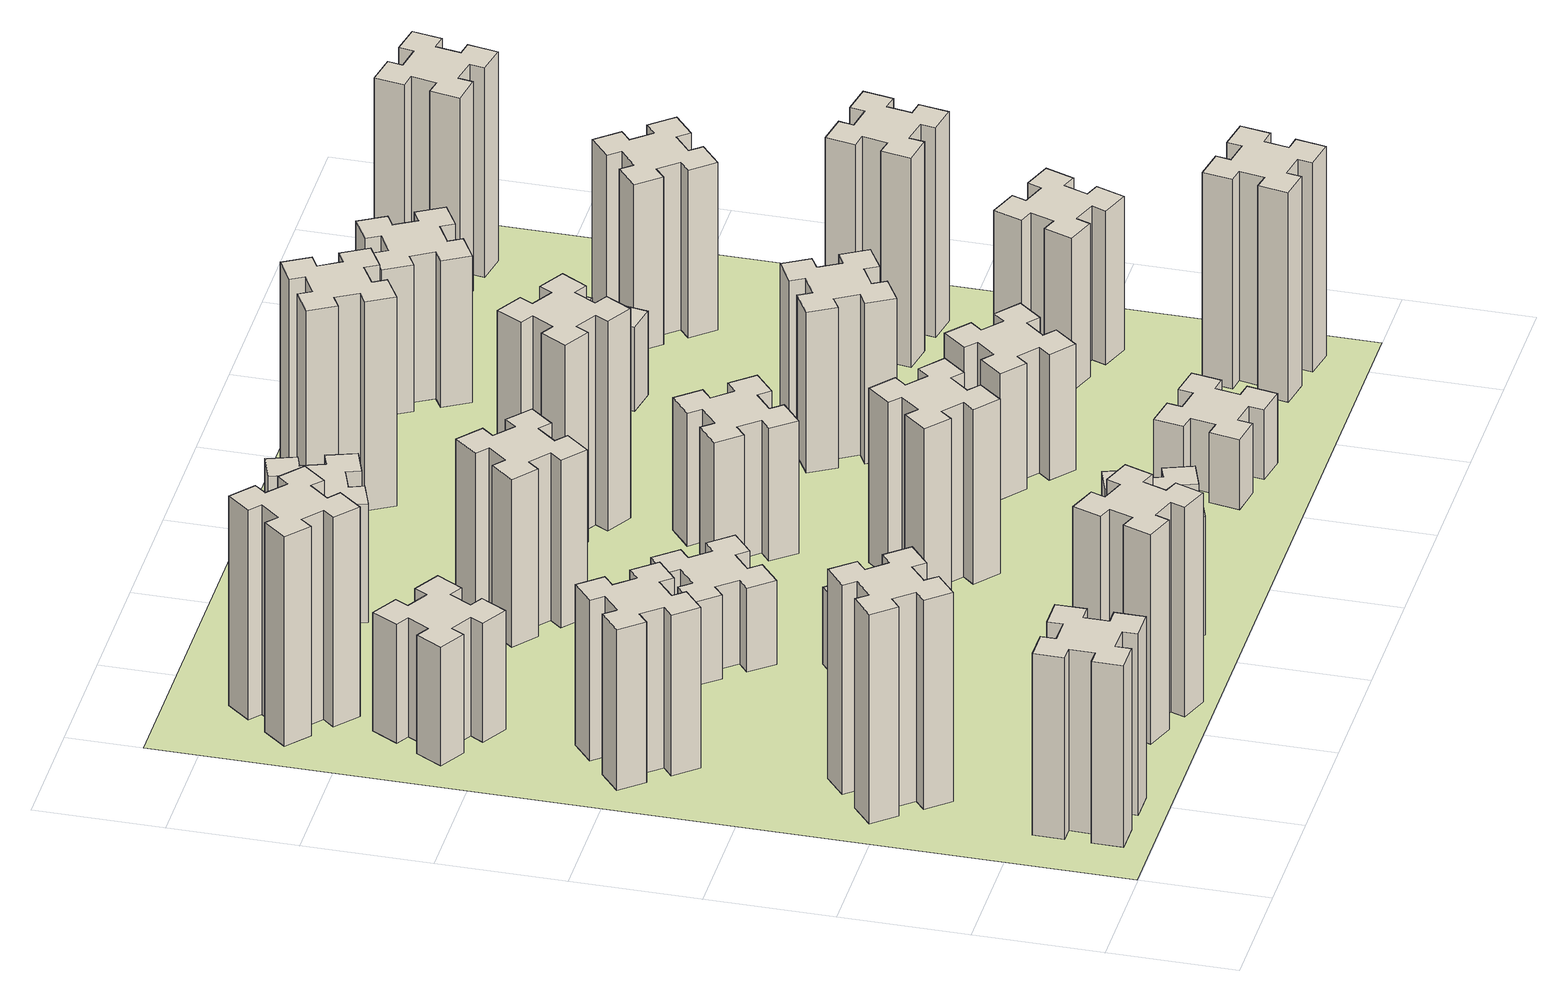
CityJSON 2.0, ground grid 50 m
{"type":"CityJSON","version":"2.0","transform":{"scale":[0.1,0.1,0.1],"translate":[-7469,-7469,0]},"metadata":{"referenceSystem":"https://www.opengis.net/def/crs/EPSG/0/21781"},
"CityObjects":{
"building1":{"type":"Building","attributes":{"class":"1000","function":"1000","usage":"1000","yearOfConstruction":2016,"roofType":"1000","measuredHeight":78,"storeysAboveGround":30,"storeysBelowGround":0},"geometry":[{"type":"Solid","lod":"1","boundaries":[[[[0,1,2,3,4,5,6,7,8,9,10,11,12,13,14,15,16,17,18,19]],[[17,16,20,21]],[[16,15,22,20]],[[15,14,23,22]],[[14,13,24,23]],[[13,12,25,24]],[[12,11,26,25]],[[11,10,27,26]],[[10,9,28,27]],[[9,8,29,28]],[[8,7,30,29]],[[7,6,31,30]],[[6,5,32,31]],[[5,4,33,32]],[[4,3,34,33]],[[3,2,35,34]],[[2,1,36,35]],[[1,0,37,36]],[[0,19,38,37]],[[19,18,39,38]],[[18,17,21,39]],[[24,25,26,27,28,29,30,31,32,33,34,35,36,37,38,39,21,20,22,23]]]]}]},
"building2":{"type":"Building","attributes":{"class":"1000","function":"1000","usage":"1000","yearOfConstruction":2016,"roofType":"1000","measuredHeight":90,"storeysAboveGround":30,"storeysBelowGround":0},"geometry":[{"type":"Solid","lod":"1","boundaries":[[[[40,41,42,43,44,45,46,47,48,49,50,51,52,53,54,55,56,57,58,59]],[[57,56,60,61]],[[56,55,62,60]],[[55,54,63,62]],[[54,53,64,63]],[[53,52,65,64]],[[52,51,66,65]],[[51,50,67,66]],[[50,49,68,67]],[[49,48,69,68]],[[48,47,70,69]],[[47,46,71,70]],[[46,45,72,71]],[[45,44,73,72]],[[44,43,74,73]],[[43,42,75,74]],[[42,41,76,75]],[[41,40,77,76]],[[40,59,78,77]],[[59,58,79,78]],[[58,57,61,79]],[[64,65,66,67,68,69,70,71,72,73,74,75,76,77,78,79,61,60,62,63]]]]}]},
"building3":{"type":"Building","attributes":{"class":"1000","function":"1000","usage":"1000","yearOfConstruction":2016,"roofType":"1000","measuredHeight":69,"storeysAboveGround":30,"storeysBelowGround":0},"geometry":[{"type":"Solid","lod":"1","boundaries":[[[[80,81,82,83,84,85,86,87,88,89,90,91,92,93,94,95,96,97,98,99]],[[97,96,100,101]],[[96,95,102,100]],[[95,94,103,102]],[[94,93,104,103]],[[93,92,105,104]],[[92,91,106,105]],[[91,90,107,106]],[[90,89,108,107]],[[89,88,109,108]],[[88,87,110,109]],[[87,86,111,110]],[[86,85,112,111]],[[85,84,113,112]],[[84,83,114,113]],[[83,82,115,114]],[[82,81,116,115]],[[81,80,117,116]],[[80,99,118,117]],[[99,98,119,118]],[[98,97,101,119]],[[104,105,106,107,108,109,110,111,112,113,114,115,116,117,118,119,101,100,102,103]]]]}]},
"building4":{"type":"Building","attributes":{"class":"1000","function":"1000","usage":"1000","yearOfConstruction":2016,"roofType":"1000","measuredHeight":51,"storeysAboveGround":30,"storeysBelowGround":0},"geometry":[{"type":"Solid","lod":"1","boundaries":[[[[120,121,122,123,124,125,126,127,128,129,130,131,132,133,134,135,136,137,138,139]],[[137,136,140,141]],[[136,135,142,140]],[[135,134,143,142]],[[134,133,144,143]],[[133,132,145,144]],[[132,131,146,145]],[[131,130,147,146]],[[130,129,148,147]],[[129,128,149,148]],[[128,127,150,149]],[[127,126,151,150]],[[126,125,152,151]],[[125,124,153,152]],[[124,123,154,153]],[[123,122,155,154]],[[122,121,156,155]],[[121,120,157,156]],[[120,139,158,157]],[[139,138,159,158]],[[138,137,141,159]],[[144,145,146,147,148,149,150,151,152,153,154,155,156,157,158,159,141,140,142,143]]]]}]},
"building5":{"type":"Building","attributes":{"class":"1000","function":"1000","usage":"1000","yearOfConstruction":2016,"roofType":"1000","measuredHeight":90,"storeysAboveGround":30,"storeysBelowGround":0},"geometry":[{"type":"Solid","lod":"1","boundaries":[[[[160,161,162,163,164,165,166,167,168,169,170,171,172,173,174,175,176,177,178,179]],[[177,176,180,181]],[[176,175,182,180]],[[175,174,183,182]],[[174,173,184,183]],[[173,172,185,184]],[[172,171,186,185]],[[171,170,187,186]],[[170,169,188,187]],[[169,168,189,188]],[[168,167,190,189]],[[167,166,191,190]],[[166,165,192,191]],[[165,164,193,192]],[[164,163,194,193]],[[163,162,195,194]],[[162,161,196,195]],[[161,160,197,196]],[[160,179,198,197]],[[179,178,199,198]],[[178,177,181,199]],[[184,185,186,187,188,189,190,191,192,193,194,195,196,197,198,199,181,180,182,183]]]]}]},
"building6":{"type":"Building","attributes":{"class":"1000","function":"1000","usage":"1000","yearOfConstruction":2016,"roofType":"1000","measuredHeight":90,"storeysAboveGround":30,"storeysBelowGround":0},"geometry":[{"type":"Solid","lod":"1","boundaries":[[[[200,201,202,203,204,205,206,207,208,209,210,211,212,213,214,215,216,217,218,219]],[[217,216,220,221]],[[216,215,222,220]],[[215,214,223,222]],[[214,213,224,223]],[[213,212,225,224]],[[212,211,226,225]],[[211,210,227,226]],[[210,209,228,227]],[[209,208,229,228]],[[208,207,230,229]],[[207,206,231,230]],[[206,205,232,231]],[[205,204,233,232]],[[204,203,234,233]],[[203,202,235,234]],[[202,201,236,235]],[[201,200,237,236]],[[200,219,238,237]],[[219,218,239,238]],[[218,217,221,239]],[[224,225,226,227,228,229,230,231,232,233,234,235,236,237,238,239,221,220,222,223]]]]}]},
"building7":{"type":"Building","attributes":{"class":"1000","function":"1000","usage":"1000","yearOfConstruction":2016,"roofType":"1000","measuredHeight":33,"storeysAboveGround":30,"storeysBelowGround":0},"geometry":[{"type":"Solid","lod":"1","boundaries":[[[[240,241,242,243,244,245,246,247,248,249,250,251,252,253,254,255,256,257,258,259]],[[257,256,260,261]],[[256,255,262,260]],[[255,254,263,262]],[[254,253,264,263]],[[253,252,265,264]],[[252,251,266,265]],[[251,250,267,266]],[[250,249,268,267]],[[249,248,269,268]],[[248,247,270,269]],[[247,246,271,270]],[[246,245,272,271]],[[245,244,273,272]],[[244,243,274,273]],[[243,242,275,274]],[[242,241,276,275]],[[241,240,277,276]],[[240,259,278,277]],[[259,258,279,278]],[[258,257,261,279]],[[264,265,266,267,268,269,270,271,272,273,274,275,276,277,278,279,261,260,262,263]]]]}]},
"building8":{"type":"Building","attributes":{"class":"1000","function":"1000","usage":"1000","yearOfConstruction":2016,"roofType":"1000","measuredHeight":36,"storeysAboveGround":30,"storeysBelowGround":0},"geometry":[{"type":"Solid","lod":"1","boundaries":[[[[280,281,282,283,284,285,286,287,288,289,290,291,292,293,294,295,296,297,298,299]],[[297,296,300,301]],[[296,295,302,300]],[[295,294,303,302]],[[294,293,304,303]],[[293,292,305,304]],[[292,291,306,305]],[[291,290,307,306]],[[290,289,308,307]],[[289,288,309,308]],[[288,287,310,309]],[[287,286,311,310]],[[286,285,312,311]],[[285,284,313,312]],[[284,283,314,313]],[[283,282,315,314]],[[282,281,316,315]],[[281,280,317,316]],[[280,299,318,317]],[[299,298,319,318]],[[298,297,301,319]],[[304,305,306,307,308,309,310,311,312,313,314,315,316,317,318,319,301,300,302,303]]]]}]},
"building9":{"type":"Building","attributes":{"class":"1000","function":"1000","usage":"1000","yearOfConstruction":2016,"roofType":"1000","measuredHeight":51,"storeysAboveGround":30,"storeysBelowGround":0},"geometry":[{"type":"Solid","lod":"1","boundaries":[[[[320,321,322,323,324,325,326,327,328,329,330,331,332,333,334,335,336,337,338,339]],[[337,336,340,341]],[[336,335,342,340]],[[335,334,343,342]],[[334,333,344,343]],[[333,332,345,344]],[[332,331,346,345]],[[331,330,347,346]],[[330,329,348,347]],[[329,328,349,348]],[[328,327,350,349]],[[327,326,351,350]],[[326,325,352,351]],[[325,324,353,352]],[[324,323,354,353]],[[323,322,355,354]],[[322,321,356,355]],[[321,320,357,356]],[[320,339,358,357]],[[339,338,359,358]],[[338,337,341,359]],[[344,345,346,347,348,349,350,351,352,353,354,355,356,357,358,359,341,340,342,343]]]]}]},
"building10":{"type":"Building","attributes":{"class":"1000","function":"1000","usage":"1000","yearOfConstruction":2016,"roofType":"1000","measuredHeight":72,"storeysAboveGround":30,"storeysBelowGround":0},"geometry":[{"type":"Solid","lod":"1","boundaries":[[[[360,361,362,363,364,365,366,367,368,369,370,371,372,373,374,375,376,377,378,379]],[[377,376,380,381]],[[376,375,382,380]],[[375,374,383,382]],[[374,373,384,383]],[[373,372,385,384]],[[372,371,386,385]],[[371,370,387,386]],[[370,369,388,387]],[[369,368,389,388]],[[368,367,390,389]],[[367,366,391,390]],[[366,365,392,391]],[[365,364,393,392]],[[364,363,394,393]],[[363,362,395,394]],[[362,361,396,395]],[[361,360,397,396]],[[360,379,398,397]],[[379,378,399,398]],[[378,377,381,399]],[[384,385,386,387,388,389,390,391,392,393,394,395,396,397,398,399,381,380,382,383]]]]}]},
"building11":{"type":"Building","attributes":{"class":"1000","function":"1000","usage":"1000","yearOfConstruction":2016,"roofType":"1000","measuredHeight":51,"storeysAboveGround":30,"storeysBelowGround":0},"geometry":[{"type":"Solid","lod":"1","boundaries":[[[[400,401,402,403,404,405,406,407,408,409,410,411,412,413,414,415,416,417,418,419]],[[417,416,420,421]],[[416,415,422,420]],[[415,414,423,422]],[[414,413,424,423]],[[413,412,425,424]],[[412,411,426,425]],[[411,410,427,426]],[[410,409,428,427]],[[409,408,429,428]],[[408,407,430,429]],[[407,406,431,430]],[[406,405,432,431]],[[405,404,433,432]],[[404,403,434,433]],[[403,402,435,434]],[[402,401,436,435]],[[401,400,437,436]],[[400,419,438,437]],[[419,418,439,438]],[[418,417,421,439]],[[424,425,426,427,428,429,430,431,432,433,434,435,436,437,438,439,421,420,422,423]]]]}]},
"building12":{"type":"Building","attributes":{"class":"1000","function":"1000","usage":"1000","yearOfConstruction":2016,"roofType":"1000","measuredHeight":75,"storeysAboveGround":30,"storeysBelowGround":0},"geometry":[{"type":"Solid","lod":"1","boundaries":[[[[440,441,442,443,444,445,446,447,448,449,450,451,452,453,454,455,456,457,458,459]],[[457,456,460,461]],[[456,455,462,460]],[[455,454,463,462]],[[454,453,464,463]],[[453,452,465,464]],[[452,451,466,465]],[[451,450,467,466]],[[450,449,468,467]],[[449,448,469,468]],[[448,447,470,469]],[[447,446,471,470]],[[446,445,472,471]],[[445,444,473,472]],[[444,443,474,473]],[[443,442,475,474]],[[442,441,476,475]],[[441,440,477,476]],[[440,459,478,477]],[[459,458,479,478]],[[458,457,461,479]],[[464,465,466,467,468,469,470,471,472,473,474,475,476,477,478,479,461,460,462,463]]]]}]},
"building13":{"type":"Building","attributes":{"class":"1000","function":"1000","usage":"1000","yearOfConstruction":2016,"roofType":"1000","measuredHeight":57,"storeysAboveGround":30,"storeysBelowGround":0},"geometry":[{"type":"Solid","lod":"1","boundaries":[[[[480,481,482,483,484,485,486,487,488,489,490,491,492,493,494,495,496,497,498,499]],[[497,496,500,501]],[[496,495,502,500]],[[495,494,503,502]],[[494,493,504,503]],[[493,492,505,504]],[[492,491,506,505]],[[491,490,507,506]],[[490,489,508,507]],[[489,488,509,508]],[[488,487,510,509]],[[487,486,511,510]],[[486,485,512,511]],[[485,484,513,512]],[[484,483,514,513]],[[483,482,515,514]],[[482,481,516,515]],[[481,480,517,516]],[[480,499,518,517]],[[499,498,519,518]],[[498,497,501,519]],[[504,505,506,507,508,509,510,511,512,513,514,515,516,517,518,519,501,500,502,503]]]]}]},
"building14":{"type":"Building","attributes":{"class":"1000","function":"1000","usage":"1000","yearOfConstruction":2016,"roofType":"1000","measuredHeight":90,"storeysAboveGround":30,"storeysBelowGround":0},"geometry":[{"type":"Solid","lod":"1","boundaries":[[[[520,521,522,523,524,525,526,527,528,529,530,531,532,533,534,535,536,537,538,539]],[[537,536,540,541]],[[536,535,542,540]],[[535,534,543,542]],[[534,533,544,543]],[[533,532,545,544]],[[532,531,546,545]],[[531,530,547,546]],[[530,529,548,547]],[[529,528,549,548]],[[528,527,550,549]],[[527,526,551,550]],[[526,525,552,551]],[[525,524,553,552]],[[524,523,554,553]],[[523,522,555,554]],[[522,521,556,555]],[[521,520,557,556]],[[520,539,558,557]],[[539,538,559,558]],[[538,537,541,559]],[[544,545,546,547,548,549,550,551,552,553,554,555,556,557,558,559,541,540,542,543]]]]}]},
"building15":{"type":"Building","attributes":{"class":"1000","function":"1000","usage":"1000","yearOfConstruction":2016,"roofType":"1000","measuredHeight":30,"storeysAboveGround":30,"storeysBelowGround":0},"geometry":[{"type":"Solid","lod":"1","boundaries":[[[[560,561,562,563,564,565,566,567,568,569,570,571,572,573,574,575,576,577,578,579]],[[577,576,580,581]],[[576,575,582,580]],[[575,574,583,582]],[[574,573,584,583]],[[573,572,585,584]],[[572,571,586,585]],[[571,570,587,586]],[[570,569,588,587]],[[569,568,589,588]],[[568,567,590,589]],[[567,566,591,590]],[[566,565,592,591]],[[565,564,593,592]],[[564,563,594,593]],[[563,562,595,594]],[[562,561,596,595]],[[561,560,597,596]],[[560,579,598,597]],[[579,578,599,598]],[[578,577,581,599]],[[584,585,586,587,588,589,590,591,592,593,594,595,596,597,598,599,581,580,582,583]]]]}]},
"building16":{"type":"Building","attributes":{"class":"1000","function":"1000","usage":"1000","yearOfConstruction":2016,"roofType":"1000","measuredHeight":90,"storeysAboveGround":30,"storeysBelowGround":0},"geometry":[{"type":"Solid","lod":"1","boundaries":[[[[600,601,602,603,604,605,606,607,608,609,610,611,612,613,614,615,616,617,618,619]],[[617,616,620,621]],[[616,615,622,620]],[[615,614,623,622]],[[614,613,624,623]],[[613,612,625,624]],[[612,611,626,625]],[[611,610,627,626]],[[610,609,628,627]],[[609,608,629,628]],[[608,607,630,629]],[[607,606,631,630]],[[606,605,632,631]],[[605,604,633,632]],[[604,603,634,633]],[[603,602,635,634]],[[602,601,636,635]],[[601,600,637,636]],[[600,619,638,637]],[[619,618,639,638]],[[618,617,621,639]],[[624,625,626,627,628,629,630,631,632,633,634,635,636,637,638,639,621,620,622,623]]]]}]},
"building17":{"type":"Building","attributes":{"class":"1000","function":"1000","usage":"1000","yearOfConstruction":2016,"roofType":"1000","measuredHeight":54,"storeysAboveGround":30,"storeysBelowGround":0},"geometry":[{"type":"Solid","lod":"1","boundaries":[[[[640,641,642,643,644,645,646,647,648,649,650,651,652,653,654,655,656,657,658,659]],[[657,656,660,661]],[[656,655,662,660]],[[655,654,663,662]],[[654,653,664,663]],[[653,652,665,664]],[[652,651,666,665]],[[651,650,667,666]],[[650,649,668,667]],[[649,648,669,668]],[[648,647,670,669]],[[647,646,671,670]],[[646,645,672,671]],[[645,644,673,672]],[[644,643,674,673]],[[643,642,675,674]],[[642,641,676,675]],[[641,640,677,676]],[[640,659,678,677]],[[659,658,679,678]],[[658,657,661,679]],[[664,665,666,667,668,669,670,671,672,673,674,675,676,677,678,679,661,660,662,663]]]]}]},
"building18":{"type":"Building","attributes":{"class":"1000","function":"1000","usage":"1000","yearOfConstruction":2016,"roofType":"1000","measuredHeight":69,"storeysAboveGround":30,"storeysBelowGround":0},"geometry":[{"type":"Solid","lod":"1","boundaries":[[[[680,681,682,683,684,685,686,687,688,689,690,691,692,693,694,695,696,697,698,699]],[[697,696,700,701]],[[696,695,702,700]],[[695,694,703,702]],[[694,693,704,703]],[[693,692,705,704]],[[692,691,706,705]],[[691,690,707,706]],[[690,689,708,707]],[[689,688,709,708]],[[688,687,710,709]],[[687,686,711,710]],[[686,685,712,711]],[[685,684,713,712]],[[684,683,714,713]],[[683,682,715,714]],[[682,681,716,715]],[[681,680,717,716]],[[680,699,718,717]],[[699,698,719,718]],[[698,697,701,719]],[[704,705,706,707,708,709,710,711,712,713,714,715,716,717,718,719,701,700,702,703]]]]}]},
"building19":{"type":"Building","attributes":{"class":"1000","function":"1000","usage":"1000","yearOfConstruction":2016,"roofType":"1000","measuredHeight":36,"storeysAboveGround":30,"storeysBelowGround":0},"geometry":[{"type":"Solid","lod":"1","boundaries":[[[[720,721,722,723,724,725,726,727,728,729,730,731,732,733,734,735,736,737,738,739]],[[737,736,740,741]],[[736,735,742,740]],[[735,734,743,742]],[[734,733,744,743]],[[733,732,745,744]],[[732,731,746,745]],[[731,730,747,746]],[[730,729,748,747]],[[729,728,749,748]],[[728,727,750,749]],[[727,726,751,750]],[[726,725,752,751]],[[725,724,753,752]],[[724,723,754,753]],[[723,722,755,754]],[[722,721,756,755]],[[721,720,757,756]],[[720,739,758,757]],[[739,738,759,758]],[[738,737,741,759]],[[744,745,746,747,748,749,750,751,752,753,754,755,756,757,758,759,741,740,742,743]]]]}]},
"building20":{"type":"Building","attributes":{"class":"1000","function":"1000","usage":"1000","yearOfConstruction":2016,"roofType":"1000","measuredHeight":90,"storeysAboveGround":30,"storeysBelowGround":0},"geometry":[{"type":"Solid","lod":"1","boundaries":[[[[760,761,762,763,764,765,766,767,768,769,770,771,772,773,774,775,776,777,778,779]],[[777,776,780,781]],[[776,775,782,780]],[[775,774,783,782]],[[774,773,784,783]],[[773,772,785,784]],[[772,771,786,785]],[[771,770,787,786]],[[770,769,788,787]],[[769,768,789,788]],[[768,767,790,789]],[[767,766,791,790]],[[766,765,792,791]],[[765,764,793,792]],[[764,763,794,793]],[[763,762,795,794]],[[762,761,796,795]],[[761,760,797,796]],[[760,779,798,797]],[[779,778,799,798]],[[778,777,781,799]],[[784,785,786,787,788,789,790,791,792,793,794,795,796,797,798,799,781,780,782,783]]]]}]},
"building21":{"type":"Building","attributes":{"class":"1000","function":"1000","usage":"1000","yearOfConstruction":2016,"roofType":"1000","measuredHeight":63,"storeysAboveGround":30,"storeysBelowGround":0},"geometry":[{"type":"Solid","lod":"1","boundaries":[[[[800,801,802,803,804,805,806,807,808,809,810,811,812,813,814,815,816,817,818,819]],[[817,816,820,821]],[[816,815,822,820]],[[815,814,823,822]],[[814,813,824,823]],[[813,812,825,824]],[[812,811,826,825]],[[811,810,827,826]],[[810,809,828,827]],[[809,808,829,828]],[[808,807,830,829]],[[807,806,831,830]],[[806,805,832,831]],[[805,804,833,832]],[[804,803,834,833]],[[803,802,835,834]],[[802,801,836,835]],[[801,800,837,836]],[[800,819,838,837]],[[819,818,839,838]],[[818,817,821,839]],[[824,825,826,827,828,829,830,831,832,833,834,835,836,837,838,839,821,820,822,823]]]]}]},
"building22":{"type":"Building","attributes":{"class":"1000","function":"1000","usage":"1000","yearOfConstruction":2016,"roofType":"1000","measuredHeight":66,"storeysAboveGround":30,"storeysBelowGround":0},"geometry":[{"type":"Solid","lod":"1","boundaries":[[[[840,841,842,843,844,845,846,847,848,849,850,851,852,853,854,855,856,857,858,859]],[[857,856,860,861]],[[856,855,862,860]],[[855,854,863,862]],[[854,853,864,863]],[[853,852,865,864]],[[852,851,866,865]],[[851,850,867,866]],[[850,849,868,867]],[[849,848,869,868]],[[848,847,870,869]],[[847,846,871,870]],[[846,845,872,871]],[[845,844,873,872]],[[844,843,874,873]],[[843,842,875,874]],[[842,841,876,875]],[[841,840,877,876]],[[840,859,878,877]],[[859,858,879,878]],[[858,857,861,879]],[[864,865,866,867,868,869,870,871,872,873,874,875,876,877,878,879,861,860,862,863]]]]}]},
"building23":{"type":"Building","attributes":{"class":"1000","function":"1000","usage":"1000","yearOfConstruction":2016,"roofType":"1000","measuredHeight":90,"storeysAboveGround":30,"storeysBelowGround":0},"geometry":[{"type":"Solid","lod":"1","boundaries":[[[[880,881,882,883,884,885,886,887,888,889,890,891,892,893,894,895,896,897,898,899]],[[897,896,900,901]],[[896,895,902,900]],[[895,894,903,902]],[[894,893,904,903]],[[893,892,905,904]],[[892,891,906,905]],[[891,890,907,906]],[[890,889,908,907]],[[889,888,909,908]],[[888,887,910,909]],[[887,886,911,910]],[[886,885,912,911]],[[885,884,913,912]],[[884,883,914,913]],[[883,882,915,914]],[[882,881,916,915]],[[881,880,917,916]],[[880,899,918,917]],[[899,898,919,918]],[[898,897,901,919]],[[904,905,906,907,908,909,910,911,912,913,914,915,916,917,918,919,901,900,902,903]]]]}]},
"building24":{"type":"Building","attributes":{"class":"1000","function":"1000","usage":"1000","yearOfConstruction":2016,"roofType":"1000","measuredHeight":72,"storeysAboveGround":30,"storeysBelowGround":0},"geometry":[{"type":"Solid","lod":"1","boundaries":[[[[920,921,922,923,924,925,926,927,928,929,930,931,932,933,934,935,936,937,938,939]],[[937,936,940,941]],[[936,935,942,940]],[[935,934,943,942]],[[934,933,944,943]],[[933,932,945,944]],[[932,931,946,945]],[[931,930,947,946]],[[930,929,948,947]],[[929,928,949,948]],[[928,927,950,949]],[[927,926,951,950]],[[926,925,952,951]],[[925,924,953,952]],[[924,923,954,953]],[[923,922,955,954]],[[922,921,956,955]],[[921,920,957,956]],[[920,939,958,957]],[[939,938,959,958]],[[938,937,941,959]],[[944,945,946,947,948,949,950,951,952,953,954,955,956,957,958,959,941,940,942,943]]]]}]},
"building25":{"type":"Building","attributes":{"class":"1000","function":"1000","usage":"1000","yearOfConstruction":2016,"roofType":"1000","measuredHeight":90,"storeysAboveGround":30,"storeysBelowGround":0},"geometry":[{"type":"Solid","lod":"1","boundaries":[[[[960,961,962,963,964,965,966,967,968,969,970,971,972,973,974,975,976,977,978,979]],[[977,976,980,981]],[[976,975,982,980]],[[975,974,983,982]],[[974,973,984,983]],[[973,972,985,984]],[[972,971,986,985]],[[971,970,987,986]],[[970,969,988,987]],[[969,968,989,988]],[[968,967,990,989]],[[967,966,991,990]],[[966,965,992,991]],[[965,964,993,992]],[[964,963,994,993]],[[963,962,995,994]],[[962,961,996,995]],[[961,960,997,996]],[[960,979,998,997]],[[979,978,999,998]],[[978,977,981,999]],[[984,985,986,987,988,989,990,991,992,993,994,995,996,997,998,999,981,980,982,983]]]]}]},
"landuse1":{"type":"LandUse","attributes":{"name":"plot1","function":"1010"},"geometry":[{"type":"MultiSurface","lod":"1","boundaries":[[[1000,1001,1002,1003]]]}]}
},
"vertices":[
[265,325,0],[265,225,0],[205,225,0],[205,105,0],[325,105,0],[325,165,0],[425,165,0],[425,105,0],[545,105,0],[545,225,0],[485,225,0],[485,325,0],[545,325,0],[545,445,0],[425,445,0],[425,385,0],[325,385,0],[325,445,0],[205,445,0],[205,325,0],[325,385,780],[325,445,780],[425,385,780],[425,445,780],[545,445,780],[545,325,780],[485,325,780],[485,225,780],[545,225,780],[545,105,780],[425,105,780],[425,165,780],[325,165,780],[325,105,780],[205,105,780],[205,225,780],[265,225,780],[265,325,780],[205,325,780],[205,445,780],
[492,1048,0],[427,1124,0],[473,1163,0],[396,1255,0],[304,1178,0],[343,1132,0],[266,1067,0],[228,1113,0],[136,1036,0],[213,944,0],[259,983,0],[323,906,0],[277,868,0],[354,776,0],[446,853,0],[408,899,0],[484,963,0],[523,917,0],[615,994,0],[538,1086,0],[484,963,900],[523,917,900],[408,899,900],[446,853,900],[354,776,900],[277,868,900],[323,906,900],[259,983,900],[213,944,900],[136,1036,900],[228,1113,900],[266,1067,900],[343,1132,900],[304,1178,900],[396,1255,900],[473,1163,900],[427,1124,900],[492,1048,900],[538,1086,900],[615,994,900],
[492,1988,0],[427,2064,0],[473,2103,0],[396,2195,0],[304,2118,0],[343,2072,0],[266,2007,0],[228,2053,0],[136,1976,0],[213,1884,0],[259,1923,0],[323,1846,0],[277,1808,0],[354,1716,0],[446,1793,0],[408,1839,0],[484,1903,0],[523,1857,0],[615,1934,0],[538,2026,0],[484,1903,690],[523,1857,690],[408,1839,690],[446,1793,690],[354,1716,690],[277,1808,690],[323,1846,690],[259,1923,690],[213,1884,690],[136,1976,690],[228,2053,690],[266,2007,690],[343,2072,690],[304,2118,690],[396,2195,690],[473,2103,690],[427,2064,690],[492,1988,690],[538,2026,690],[615,1934,690],
[446,2597,0],[496,2684,0],[548,2654,0],[608,2758,0],[504,2818,0],[474,2766,0],[387,2816,0],[417,2868,0],[313,2928,0],[253,2824,0],[305,2794,0],[255,2707,0],[203,2737,0],[143,2633,0],[247,2573,0],[277,2625,0],[364,2575,0],[334,2523,0],[438,2463,0],[498,2567,0],[364,2575,510],[334,2523,510],[277,2625,510],[247,2573,510],[143,2633,510],[203,2737,510],[255,2707,510],[305,2794,510],[253,2824,510],[313,2928,510],[417,2868,510],[387,2816,510],[474,2766,510],[504,2818,510],[608,2758,510],[548,2654,510],[496,2684,510],[446,2597,510],[498,2567,510],[438,2463,510],
[1029,360,0],[995,266,0],[939,287,0],[897,174,0],[1010,133,0],[1031,189,0],[1125,155,0],[1104,99,0],[1217,57,0],[1258,170,0],[1202,191,0],[1236,285,0],[1292,264,0],[1333,377,0],[1220,418,0],[1200,362,0],[1106,396,0],[1127,452,0],[1014,493,0],[973,380,0],[1106,396,900],[1127,452,900],[1200,362,900],[1220,418,900],[1333,377,900],[1292,264,900],[1236,285,900],[1202,191,900],[1258,170,900],[1217,57,900],[1104,99,900],[1125,155,900],[1031,189,900],[1010,133,900],[897,174,900],[939,287,900],[995,266,900],[1029,360,900],[973,380,900],[1014,493,900],
[484,3287,0],[408,3352,0],[446,3398,0],[354,3475,0],[277,3383,0],[323,3344,0],[259,3268,0],[213,3306,0],[136,3214,0],[228,3137,0],[266,3183,0],[343,3119,0],[304,3073,0],[396,2996,0],[473,3088,0],[427,3126,0],[492,3203,0],[538,3164,0],[615,3256,0],[523,3333,0],[492,3203,900],[538,3164,900],[427,3126,900],[473,3088,900],[396,2996,900],[304,3073,900],[343,3119,900],[266,3183,900],[228,3137,900],[136,3214,900],[213,3306,900],[259,3268,900],[323,3344,900],[277,3383,900],[354,3475,900],[446,3398,900],[408,3352,900],[484,3287,900],[523,3333,900],[615,3256,900],
[1083,1332,0],[1006,1267,0],[968,1313,0],[876,1236,0],[953,1144,0],[999,1183,0],[1063,1106,0],[1017,1068,0],[1094,976,0],[1186,1053,0],[1148,1099,0],[1224,1163,0],[1263,1117,0],[1355,1194,0],[1278,1286,0],[1232,1248,0],[1167,1324,0],[1213,1363,0],[1136,1455,0],[1044,1378,0],[1167,1324,330],[1213,1363,330],[1232,1248,330],[1278,1286,330],[1355,1194,330],[1263,1117,330],[1224,1163,330],[1148,1099,330],[1186,1053,330],[1094,976,330],[1017,1068,330],[1063,1106,330],[999,1183,330],[953,1144,330],[876,1236,330],[968,1313,330],[1006,1267,330],[1083,1332,330],[1044,1378,330],[1136,1455,330],
[1083,1972,0],[1006,1907,0],[968,1953,0],[876,1876,0],[953,1784,0],[999,1823,0],[1063,1746,0],[1017,1708,0],[1094,1616,0],[1186,1693,0],[1148,1739,0],[1224,1803,0],[1263,1757,0],[1355,1834,0],[1278,1926,0],[1232,1888,0],[1167,1964,0],[1213,2003,0],[1136,2095,0],[1044,2018,0],[1167,1964,360],[1213,2003,360],[1232,1888,360],[1278,1926,360],[1355,1834,360],[1263,1757,360],[1224,1803,360],[1148,1739,360],[1186,1693,360],[1094,1616,360],[1017,1708,360],[1063,1746,360],[999,1823,360],[953,1784,360],[876,1876,360],[968,1953,360],[1006,1907,360],[1083,1972,360],[1044,2018,360],[1136,2095,360],
[1765,496,0],[1671,462,0],[1650,518,0],[1537,477,0],[1579,364,0],[1635,385,0],[1669,291,0],[1613,270,0],[1654,157,0],[1767,199,0],[1746,255,0],[1840,289,0],[1860,233,0],[1973,274,0],[1932,387,0],[1876,366,0],[1842,460,0],[1898,480,0],[1857,593,0],[1744,552,0],[1842,460,510],[1898,480,510],[1876,366,510],[1932,387,510],[1973,274,510],[1860,233,510],[1840,289,510],[1746,255,510],[1767,199,510],[1654,157,510],[1613,270,510],[1669,291,510],[1635,385,510],[1579,364,510],[1537,477,510],[1650,518,510],[1671,462,510],[1765,496,510],[1744,552,510],[1857,593,510],
[1267,2486,0],[1332,2563,0],[1378,2524,0],[1455,2616,0],[1363,2693,0],[1324,2647,0],[1248,2712,0],[1286,2758,0],[1194,2835,0],[1117,2743,0],[1163,2704,0],[1099,2628,0],[1053,2666,0],[976,2574,0],[1068,2497,0],[1106,2543,0],[1183,2479,0],[1144,2433,0],[1236,2356,0],[1313,2448,0],[1183,2479,720],[1144,2433,720],[1106,2543,720],[1068,2497,720],[976,2574,720],[1053,2666,720],[1099,2628,720],[1163,2704,720],[1117,2743,720],[1194,2835,720],[1286,2758,720],[1248,2712,720],[1324,2647,720],[1363,2693,720],[1455,2616,720],[1378,2524,720],[1332,2563,720],[1267,2486,720],[1313,2448,720],[1236,2356,720],
[1125,3456,0],[1031,3422,0],[1010,3478,0],[897,3437,0],[939,3324,0],[995,3345,0],[1029,3251,0],[973,3230,0],[1014,3117,0],[1127,3159,0],[1106,3215,0],[1200,3249,0],[1220,3193,0],[1333,3234,0],[1292,3347,0],[1236,3326,0],[1202,3420,0],[1258,3440,0],[1217,3553,0],[1104,3512,0],[1202,3420,510],[1258,3440,510],[1236,3326,510],[1292,3347,510],[1333,3234,510],[1220,3193,510],[1200,3249,510],[1106,3215,510],[1127,3159,510],[1014,3117,510],[973,3230,510],[1029,3251,510],[995,3345,510],[939,3324,510],[897,3437,510],[1010,3478,510],[1031,3422,510],[1125,3456,510],[1104,3512,510],[1217,3553,510],
[1746,1163,0],[1823,1099,0],[1784,1053,0],[1876,976,0],[1953,1068,0],[1907,1106,0],[1972,1183,0],[2018,1144,0],[2095,1236,0],[2003,1313,0],[1964,1267,0],[1888,1332,0],[1926,1378,0],[1834,1455,0],[1757,1363,0],[1803,1324,0],[1739,1248,0],[1693,1286,0],[1616,1194,0],[1708,1117,0],[1739,1248,750],[1693,1286,750],[1803,1324,750],[1757,1363,750],[1834,1455,750],[1926,1378,750],[1888,1332,750],[1964,1267,750],[2003,1313,750],[2095,1236,750],[2018,1144,750],[1972,1183,750],[1907,1106,750],[1953,1068,750],[1876,976,750],[1784,1053,750],[1823,1099,750],[1746,1163,750],[1708,1117,750],[1616,1194,750],
[1972,1988,0],[1907,2064,0],[1953,2103,0],[1876,2195,0],[1784,2118,0],[1823,2072,0],[1746,2007,0],[1708,2053,0],[1616,1976,0],[1693,1884,0],[1739,1923,0],[1803,1846,0],[1757,1808,0],[1834,1716,0],[1926,1793,0],[1888,1839,0],[1964,1903,0],[2003,1857,0],[2095,1934,0],[2018,2026,0],[1964,1903,570],[2003,1857,570],[1888,1839,570],[1926,1793,570],[1834,1716,570],[1757,1808,570],[1803,1846,570],[1739,1923,570],[1693,1884,570],[1616,1976,570],[1708,2053,570],[1746,2007,570],[1823,2072,570],[1784,2118,570],[1876,2195,570],[1953,2103,570],[1907,2064,570],[1972,1988,570],[2018,2026,570],[2095,1934,570],
[1926,2497,0],[1976,2584,0],[2028,2554,0],[2088,2658,0],[1984,2718,0],[1954,2666,0],[1867,2716,0],[1897,2768,0],[1793,2828,0],[1733,2724,0],[1785,2694,0],[1735,2607,0],[1683,2637,0],[1623,2533,0],[1727,2473,0],[1757,2525,0],[1844,2475,0],[1814,2423,0],[1918,2363,0],[1978,2467,0],[1844,2475,900],[1814,2423,900],[1757,2525,900],[1727,2473,900],[1623,2533,900],[1683,2637,900],[1735,2607,900],[1785,2694,900],[1733,2724,900],[1793,2828,900],[1897,2768,900],[1867,2716,900],[1954,2666,900],[1984,2718,900],[2088,2658,900],[2028,2554,900],[1976,2584,900],[1926,2497,900],[1978,2467,900],[1918,2363,900],
[2596,444,0],[2578,345,0],[2519,356,0],[2498,237,0],[2617,217,0],[2627,276,0],[2725,258,0],[2715,199,0],[2833,178,0],[2854,297,0],[2795,307,0],[2812,405,0],[2871,395,0],[2892,513,0],[2774,534,0],[2764,475,0],[2665,492,0],[2676,551,0],[2557,572,0],[2537,454,0],[2665,492,300],[2676,551,300],[2764,475,300],[2774,534,300],[2892,513,300],[2871,395,300],[2812,405,300],[2795,307,300],[2854,297,300],[2833,178,300],[2715,199,300],[2725,258,300],[2627,276,300],[2617,217,300],[2498,237,300],[2519,356,300],[2578,345,300],[2596,444,300],[2537,454,300],[2557,572,300],
[1844,3556,0],[1757,3506,0],[1727,3558,0],[1623,3498,0],[1683,3394,0],[1735,3424,0],[1785,3337,0],[1733,3307,0],[1793,3203,0],[1897,3263,0],[1867,3315,0],[1954,3365,0],[1984,3313,0],[2088,3373,0],[2028,3477,0],[1976,3447,0],[1926,3534,0],[1978,3564,0],[1918,3668,0],[1814,3608,0],[1926,3534,900],[1978,3564,900],[1976,3447,900],[2028,3477,900],[2088,3373,900],[1984,3313,900],[1954,3365,900],[1867,3315,900],[1897,3263,900],[1793,3203,900],[1733,3307,900],[1785,3337,900],[1735,3424,900],[1683,3394,900],[1623,3498,900],[1727,3558,900],[1757,3506,900],[1844,3556,900],[1814,3608,900],[1918,3668,900],
[2647,1006,0],[2712,1083,0],[2758,1044,0],[2835,1136,0],[2743,1213,0],[2704,1167,0],[2628,1232,0],[2666,1278,0],[2574,1355,0],[2497,1263,0],[2543,1224,0],[2479,1148,0],[2433,1186,0],[2356,1094,0],[2448,1017,0],[2486,1063,0],[2563,999,0],[2524,953,0],[2616,876,0],[2693,968,0],[2563,999,540],[2524,953,540],[2486,1063,540],[2448,1017,540],[2356,1094,540],[2433,1186,540],[2479,1148,540],[2543,1224,540],[2497,1263,540],[2574,1355,540],[2666,1278,540],[2628,1232,540],[2704,1167,540],[2743,1213,540],[2835,1136,540],[2758,1044,540],[2712,1083,540],[2647,1006,540],[2693,968,540],[2616,876,540],
[2475,1744,0],[2525,1657,0],[2473,1627,0],[2533,1523,0],[2637,1583,0],[2607,1635,0],[2694,1685,0],[2724,1633,0],[2828,1693,0],[2768,1797,0],[2716,1767,0],[2666,1854,0],[2718,1884,0],[2658,1988,0],[2554,1928,0],[2584,1876,0],[2497,1826,0],[2467,1878,0],[2363,1818,0],[2423,1714,0],[2497,1826,690],[2467,1878,690],[2584,1876,690],[2554,1928,690],[2658,1988,690],[2718,1884,690],[2666,1854,690],[2716,1767,690],[2768,1797,690],[2828,1693,690],[2724,1633,690],[2694,1685,690],[2607,1635,690],[2637,1583,690],[2533,1523,690],[2473,1627,690],[2525,1657,690],[2475,1744,690],[2423,1714,690],[2363,1818,690],
[2664,2795,0],[2565,2812,0],[2576,2871,0],[2457,2892,0],[2437,2774,0],[2496,2764,0],[2478,2665,0],[2419,2676,0],[2398,2557,0],[2517,2537,0],[2527,2596,0],[2625,2578,0],[2615,2519,0],[2733,2498,0],[2754,2617,0],[2695,2627,0],[2712,2725,0],[2771,2715,0],[2792,2833,0],[2674,2854,0],[2712,2725,360],[2771,2715,360],[2695,2627,360],[2754,2617,360],[2733,2498,360],[2615,2519,360],[2625,2578,360],[2527,2596,360],[2517,2537,360],[2398,2557,360],[2419,2676,360],[2478,2665,360],[2496,2764,360],[2437,2774,360],[2457,2892,360],[2576,2871,360],[2565,2812,360],[2664,2795,360],[2674,2854,360],[2792,2833,360],
[3504,475,0],[3405,492,0],[3416,551,0],[3297,572,0],[3277,454,0],[3336,444,0],[3318,345,0],[3259,356,0],[3238,237,0],[3357,217,0],[3367,276,0],[3465,258,0],[3455,199,0],[3573,178,0],[3594,297,0],[3535,307,0],[3552,405,0],[3611,395,0],[3632,513,0],[3514,534,0],[3552,405,900],[3611,395,900],[3535,307,900],[3594,297,900],[3573,178,900],[3455,199,900],[3465,258,900],[3367,276,900],[3357,217,900],[3238,237,900],[3259,356,900],[3318,345,900],[3336,444,900],[3277,454,900],[3297,572,900],[3416,551,900],[3405,492,900],[3504,475,900],[3514,534,900],[3632,513,900],
[2716,3347,0],[2666,3434,0],[2718,3464,0],[2658,3568,0],[2554,3508,0],[2584,3456,0],[2497,3406,0],[2467,3458,0],[2363,3398,0],[2423,3294,0],[2475,3324,0],[2525,3237,0],[2473,3207,0],[2533,3103,0],[2637,3163,0],[2607,3215,0],[2694,3265,0],[2724,3213,0],[2828,3273,0],[2768,3377,0],[2694,3265,630],[2724,3213,630],[2607,3215,630],[2637,3163,630],[2533,3103,630],[2473,3207,630],[2525,3237,630],[2475,3324,630],[2423,3294,630],[2363,3398,630],[2467,3458,630],[2497,3406,630],[2584,3456,630],[2554,3508,630],[2658,3568,630],[2718,3464,630],[2666,3434,630],[2716,3347,630],[2768,3377,630],[2828,3273,630],
[3251,1029,0],[3345,995,0],[3324,939,0],[3437,897,0],[3478,1010,0],[3422,1031,0],[3456,1125,0],[3512,1104,0],[3553,1217,0],[3440,1258,0],[3420,1202,0],[3326,1236,0],[3347,1292,0],[3234,1333,0],[3193,1220,0],[3249,1200,0],[3215,1106,0],[3159,1127,0],[3117,1014,0],[3230,973,0],[3215,1106,660],[3159,1127,660],[3249,1200,660],[3193,1220,660],[3234,1333,660],[3347,1292,660],[3326,1236,660],[3420,1202,660],[3440,1258,660],[3553,1217,660],[3512,1104,660],[3456,1125,660],[3422,1031,660],[3478,1010,660],[3437,897,660],[3324,939,660],[3345,995,660],[3251,1029,660],[3230,973,660],[3117,1014,660],
[3267,1656,0],[3365,1638,0],[3355,1579,0],[3473,1558,0],[3494,1677,0],[3435,1687,0],[3452,1785,0],[3511,1775,0],[3532,1893,0],[3414,1914,0],[3404,1855,0],[3305,1872,0],[3316,1931,0],[3197,1952,0],[3177,1834,0],[3236,1824,0],[3218,1725,0],[3159,1736,0],[3138,1617,0],[3257,1597,0],[3218,1725,900],[3159,1736,900],[3236,1824,900],[3177,1834,900],[3197,1952,900],[3316,1931,900],[3305,1872,900],[3404,1855,900],[3414,1914,900],[3532,1893,900],[3511,1775,900],[3452,1785,900],[3435,1687,900],[3494,1677,900],[3473,1558,900],[3355,1579,900],[3365,1638,900],[3267,1656,900],[3257,1597,900],[3138,1617,900],
[3119,2563,0],[3183,2486,0],[3137,2448,0],[3214,2356,0],[3306,2433,0],[3268,2479,0],[3344,2543,0],[3383,2497,0],[3475,2574,0],[3398,2666,0],[3352,2628,0],[3287,2704,0],[3333,2743,0],[3256,2835,0],[3164,2758,0],[3203,2712,0],[3126,2647,0],[3088,2693,0],[2996,2616,0],[3073,2524,0],[3126,2647,720],[3088,2693,720],[3203,2712,720],[3164,2758,720],[3256,2835,720],[3333,2743,720],[3287,2704,720],[3352,2628,720],[3398,2666,720],[3475,2574,720],[3383,2497,720],[3344,2543,720],[3268,2479,720],[3306,2433,720],[3214,2356,720],[3137,2448,720],[3183,2486,720],[3119,2563,720],[3073,2524,720],[2996,2616,720],
[3267,3336,0],[3365,3318,0],[3355,3259,0],[3473,3238,0],[3494,3357,0],[3435,3367,0],[3452,3465,0],[3511,3455,0],[3532,3573,0],[3414,3594,0],[3404,3535,0],[3305,3552,0],[3316,3611,0],[3197,3632,0],[3177,3514,0],[3236,3504,0],[3218,3405,0],[3159,3416,0],[3138,3297,0],[3257,3277,0],[3218,3405,900],[3159,3416,900],[3236,3504,900],[3177,3514,900],[3197,3632,900],[3316,3611,900],[3305,3552,900],[3404,3535,900],[3414,3594,900],[3532,3573,900],[3511,3455,900],[3452,3465,900],[3435,3367,900],[3494,3357,900],[3473,3238,900],[3355,3259,900],[3365,3318,900],[3267,3336,900],[3257,3277,900],[3138,3297,900],
[5,3705,0],[3705,3705,0],[3705,5,0],[5,5,0]
]}
